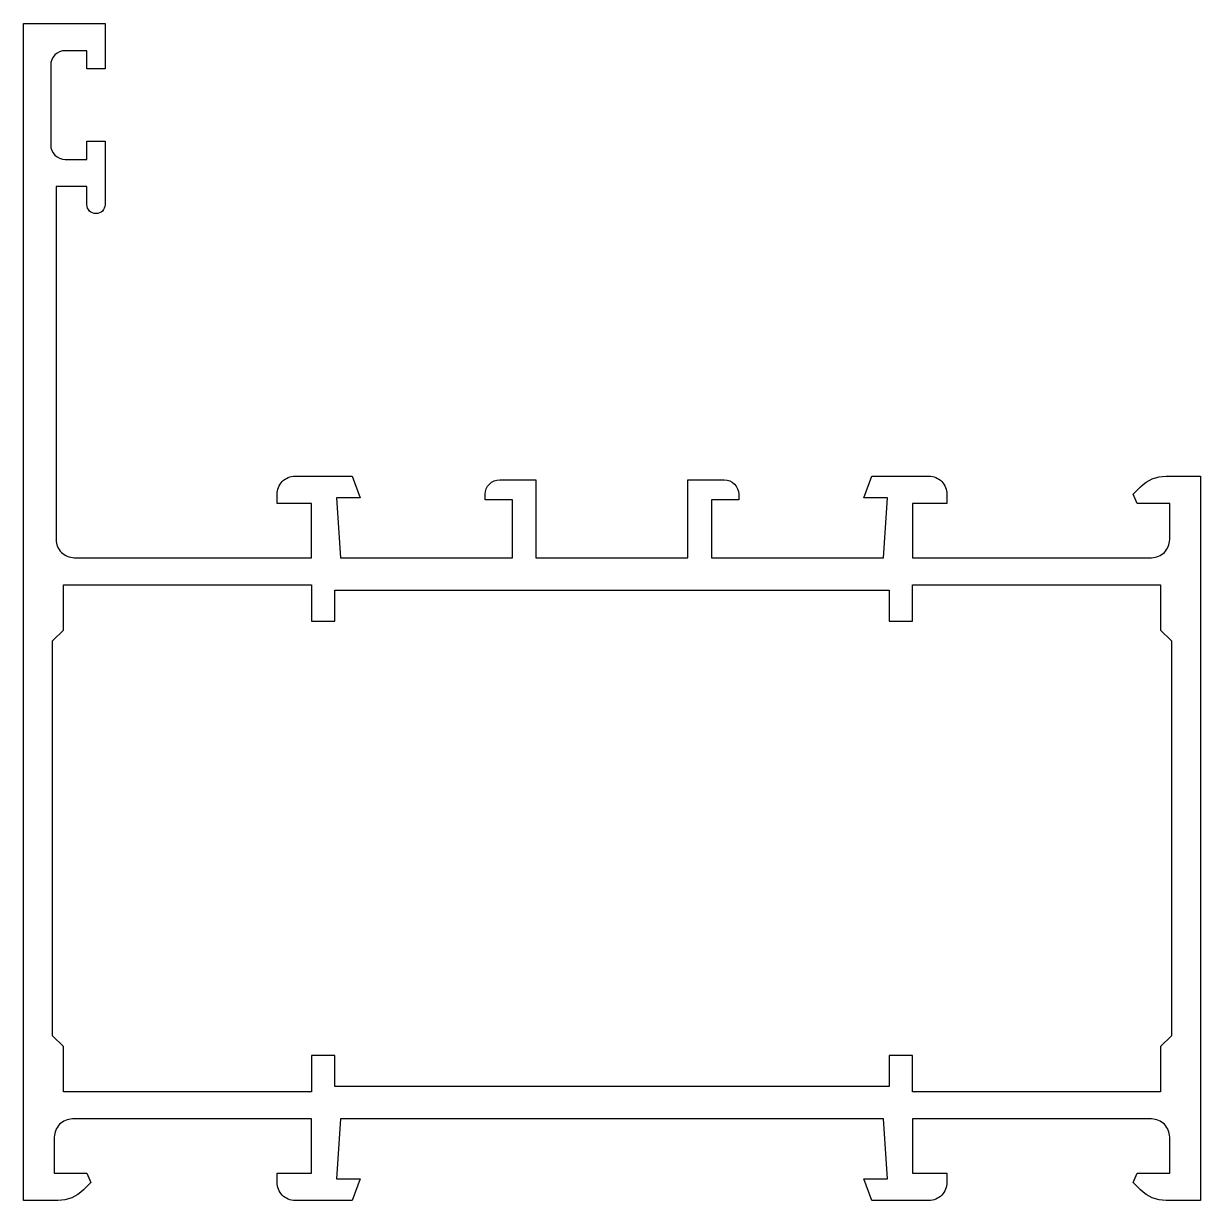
# Model space of a CAD drawing. Header units: millimetres. Extents: x 0 to 65, y 0 to 65.
import ezdxf

# ---------------------------------------------------------------- set-up
doc = ezdxf.new("R2010")
doc.units = ezdxf.units.MM

msp = doc.modelspace()

# ---------------------------------------------------------------- linework, layer by layer
for points in [[(0, 65), (4.5, 65), (4.5, 62.5), (3.5, 62.5), (3.5, 63.5), (2.3, 63.5, 0.414214), (1.5, 62.7), (1.5, 58.3, 0.414214), (2.3, 57.5), (3.5, 57.5), (3.5, 58.5), (4.5, 58.5), (4.5, 55, -1), (3.5, 55), (3.5, 56), (1.8, 56), (1.8, 36.5, 0.414214), (2.8, 35.5), (15.9, 35.5), (15.9, 38.5), (14, 38.5), (14, 39, -0.414214), (15, 40), (18.149, 40), (18.586, 38.8), (17.279, 38.8), (17.5, 35.5), (26.997, 35.5), (26.997, 38.7), (25.497, 38.7), (25.497, 39, -0.414214), (26.297, 39.8), (28.297, 39.8), (28.297, 35.5), (36.697, 35.5), (36.697, 39.8), (38.697, 39.8, -0.414214), (39.497, 39), (39.497, 38.7), (37.997, 38.7), (37.997, 35.5), (47.5, 35.5), (47.721, 38.8), (46.414, 38.8), (46.851, 40), (50, 40, -0.414214), (51, 39), (51, 38.5), (49.1, 38.5), (49.1, 35.5), (62.3, 35.5, 0.414214), (63.3, 36.5), (63.3, 38.5), (61.5, 38.5), (61.288, 39.012), (61.69, 39.414, -0.198912), (63.104, 40), (65, 40), (65, 0), (63.104, 0, -0.198912), (61.69, 0.586), (61.288, 0.988), (61.5, 1.5), (63.3, 1.5), (63.3, 3.5, 0.414214), (62.3, 4.5), (49.1, 4.5), (49.1, 1.5), (51, 1.5), (51, 1, -0.414214), (50, 0), (46.851, 0), (46.414, 1.2), (47.721, 1.2), (47.5, 4.5), (17.5, 4.5), (17.279, 1.2), (18.586, 1.2), (18.149, 0), (15, 0, -0.414214), (14, 1), (14, 1.5), (15.9, 1.5), (15.9, 4.5), (2.7, 4.5, 0.414214), (1.7, 3.5), (1.7, 1.5), (3.5, 1.5), (3.712, 0.988), (3.31, 0.586, -0.198912), (1.896, 0), (0, 0), (0, 65)], [(1.6, 9.1), (1.6, 30.9), (2.2, 31.5), (2.2, 34), (15.9, 34), (15.9, 32), (17.2, 32), (17.2, 33.7), (47.8, 33.7), (47.8, 32), (49.1, 32), (49.1, 34), (62.8, 34), (62.8, 31.5), (63.4, 30.9), (63.4, 9.1), (62.8, 8.5), (62.8, 6), (49.1, 6), (49.1, 8), (47.8, 8), (47.8, 6.3), (17.2, 6.3), (17.2, 8), (15.9, 8), (15.9, 6), (2.2, 6), (2.2, 8.5), (1.6, 9.1, -0.198912)]]:
    msp.add_lwpolyline(points, format="xyb", close=True)

doc.saveas('drawing.dxf')
